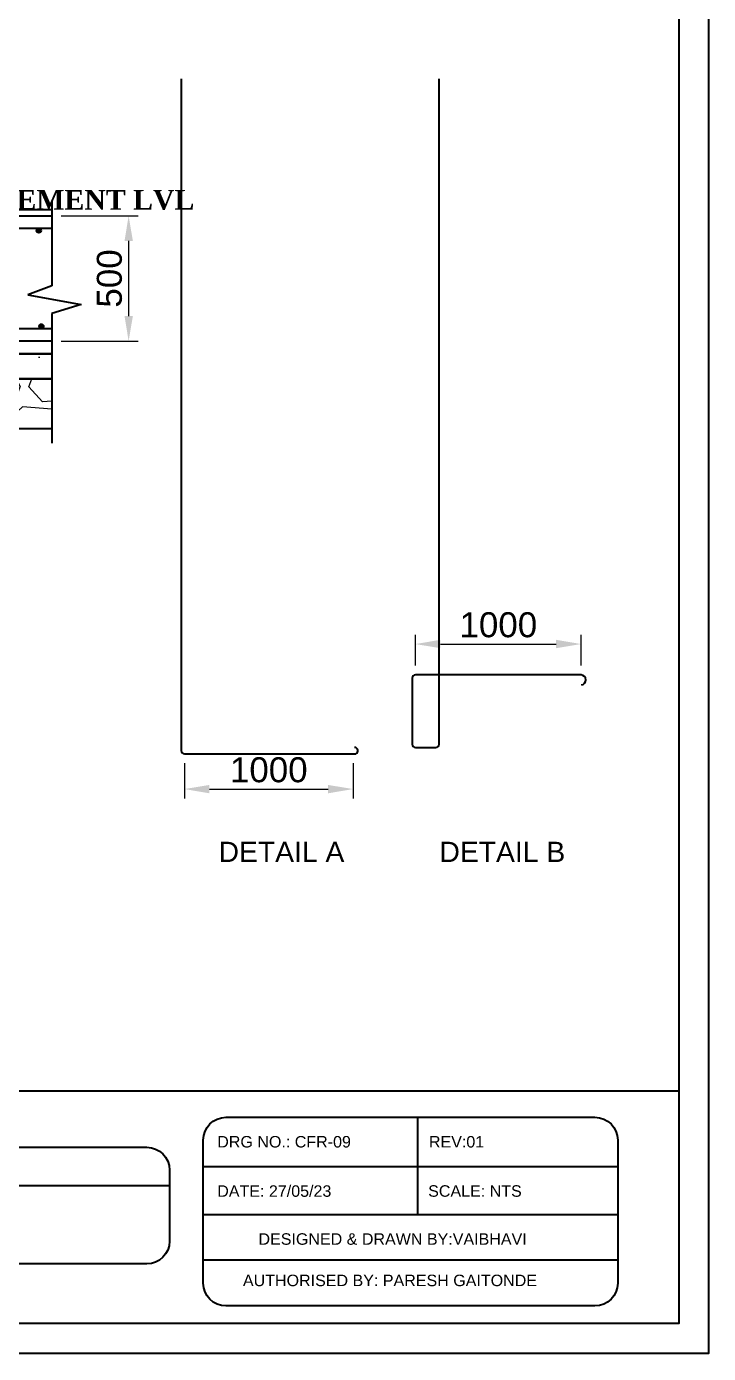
# Model space of a CAD drawing. Header units: millimetres. Extents: x 660818 to 959388, y -495289 to 50450.
# Drawn here: x 747838 to 753293, y -175263 to -164657 of the extents above; entities that cross this region are included whole.
import ezdxf

# ---------------------------------------------------------------- set-up
doc = ezdxf.new("R2010")
doc.units = ezdxf.units.MM
doc.header["$LTSCALE"] = 0.01
doc.header["$MEASUREMENT"] = 0
doc.header["$PDMODE"] = 35
for name, color, linetype in [('1', 7, 'Continuous'), ('Concrete Line', 2, 'Continuous'), ('Dimension', 31, 'Continuous'), ('Reinforcement', 130, 'Continuous'), ('Text', 7, 'Continuous')]:
    doc.layers.add(name, color=color, linetype=linetype)
doc.layers.add('dim', color=11, linetype='Continuous', lineweight=0)
doc.layers.add('elevation', color=123, linetype='Continuous', lineweight=15)
doc.styles.add('SC-BBS2', font='SansSerif')
doc.styles.add('SC-FTG2', font='SansSerif')
doc.styles.get("Standard").update_dxf_attribs({"font": 'arial.ttf'})
doc.styles.add('style1', font='timesbd.ttf', dxfattribs={"height": 200})
doc.dimstyles.new('SCDim', dxfattribs={"dimtxt": 200, "dimasz": 200, "dimexe": 75, "dimexo": 75, "dimgap": 50, "dimtad": 1, "dimtoh": 1, "dimdec": 0, "dimzin": 0, "dimdsep": 46, "dimtxsty": 'SC-BBS2', "dimcen": 0.09, "dimclrd": 5, "dimclre": 5, "dimclrt": 5, "dimadec": 0, "dimazin": 0, "dimtfac": 1, "dimtdec": 0, "dimtix": 1, "dimtofl": 0, "dimtmove": 0, "dimatfit": 3, "dimfxl": 1, "dimtolj": 1, "dimtzin": 0, "dimlwd": 0, "dimlwe": 0, "dimarcsym": 0})

# ---------------------------------------------------------------- blocks, each defined once
blk = doc.blocks.new('*D1015')
at = {"layer": '1', "color": 5, "lineweight": 0, "ltscale": 200, "transparency": 16777216}
for p, q in [((750949, -169765), (750949, -169518)), ((752274, -169765), (752274, -169518)), ((751149, -169593), (752074, -169593))]:
    blk.add_line(p, q, dxfattribs=at)
at = {"layer": '1', "color": 5, "ltscale": 200, "transparency": 16777216}
for points in [[(751149, -169559), (751149, -169626), (750949, -169593)], [(752074, -169559), (752074, -169626), (752274, -169593)]]:
    blk.add_solid(points, dxfattribs=at)
at = {"layer": 'Defpoints', "color": 0, "ltscale": 200, "transparency": 16777216}
for p in [(752274, -169593), (750949, -169840), (752274, -169840)]:
    blk.add_point(p, dxfattribs=at)
at = {"layer": '1', "color": 5, "ltscale": 200, "transparency": 16777216, "insert": (751612, -169440), "char_height": 200, "attachment_point": 5, "style": 'SC-BBS2'}
blk.add_mtext('\\A1;1000', dxfattribs=at)
blk = doc.blocks.new('*D1016')
at = {"layer": '1', "color": 5, "lineweight": 0, "ltscale": 200, "transparency": 16777216}
for p, q in [((749101, -170545), (749101, -170827)), ((750450, -170545), (750450, -170827)), ((749301, -170752), (750250, -170752))]:
    blk.add_line(p, q, dxfattribs=at)
at = {"layer": '1', "color": 5, "ltscale": 200, "transparency": 16777216}
for points in [[(749301, -170719), (749301, -170786), (749101, -170752)], [(750250, -170719), (750250, -170786), (750450, -170752)]]:
    blk.add_solid(points, dxfattribs=at)
at = {"layer": 'Defpoints', "color": 0, "ltscale": 200, "transparency": 16777216}
for p in [(749101, -170470), (750450, -170470), (750450, -170752)]:
    blk.add_point(p, dxfattribs=at)
at = {"layer": '1', "color": 5, "ltscale": 200, "transparency": 16777216, "insert": (749776, -170599), "char_height": 200, "attachment_point": 5, "style": 'SC-BBS2'}
blk.add_mtext('\\A1;1000', dxfattribs=at)
blk = doc.blocks.new('*D1012')
at = {"layer": '1', "color": 5, "lineweight": 0, "ltscale": 200, "transparency": 16777216}
for p, q in [((748115, -166171), (748730, -166171)), ((748655, -166371), (748655, -166971)), ((748115, -167171), (748730, -167171))]:
    blk.add_line(p, q, dxfattribs=at)
at = {"layer": '1', "color": 5, "ltscale": 200, "transparency": 16777216}
for points in [[(748622, -166371), (748689, -166371), (748655, -166171)], [(748622, -166971), (748689, -166971), (748655, -167171)]]:
    blk.add_solid(points, dxfattribs=at)
at = {"layer": 'Defpoints', "color": 0, "ltscale": 200, "transparency": 16777216}
for p in [(748040, -166171), (748040, -167171), (748655, -167171)]:
    blk.add_point(p, dxfattribs=at)
at = {"layer": '1', "color": 5, "ltscale": 200, "transparency": 16777216, "insert": (748502, -166671), "char_height": 200, "attachment_point": 5, "rotation": 90, "style": 'SC-BBS2'}
blk.add_mtext('\\A1;500', dxfattribs=at)

msp = doc.modelspace()

# ---------------------------------------------------------------- hatches: boundary and pattern name
at = {"layer": '1', "ltscale": 200}
h = msp.add_hatch(color=256, dxfattribs=at)
h.dxf.hatch_style = 1
edge = h.paths.add_edge_path()
edge.add_arc((747936.676, -166288.132), 17.69, 0, 360)
h = msp.add_hatch(color=256, dxfattribs=at)
h.dxf.hatch_style = 1
edge = h.paths.add_edge_path()
edge.add_arc((747957.527, -167052.903), 17.69, 0, 360)
at = {"layer": 'elevation', "ltscale": 200, "true_color": 0x9f9f9f}
h = msp.add_hatch(dxfattribs=at)
h.set_pattern_fill('AR-CONC', color=253, scale=100)
h.set_pattern_definition([(50, (-1520439.44, 192456.37), (717.26018, -62.75213), [75, -825]), (355, (-1520439.44, 192456.4), (-138.75133, 752.19213), [60, -660]), (100.451444, (-1520379.7, 192451.14), (578.50885, 689.44), [63.7402, -701.14211]), (46.1842, (-1520439.4, 192656.4), (1067.24133, -165.51928), [112.5, -1237.5]), (96.635635, (-1520350.5, 192642.6), (934.66195, 974.1186), [95.61034, -1051.71376]), (351.184164, (-1520439.4, 192656.4), (934.66195, 974.1186), [90, -990]), (21, (-1520339.44, 192606.37), (596.90705, -402.61889), [75, -825]), (326, (-1520339.44, 192606.4), (243.31533, 725.15005), [60, -660]), (71.451445, (-1520289.7, 192572.8), (840.22238, 322.53115), [63.7402, -701.14211]), (37.5, (-1520439.44, 192456.37), (12.159855, 332.893854), [0, -652, 0, -670, 0, -662.5]), (7.5, (-1520439.44, 192456.37), (263.06954, 394.41171), [0, -382, 0, -637, 0, -252.5]), (327.5, (-1520662.44, 192456.37), (533.822436, -22.554872), [0, -250, 0, -780, 0, -1035]), (317.5, (-1520762.44, 192456.37), (583.18617, 100.10498), [0, -325, 0, -518, 0, -735])])
h.paths.add_polyline_path([(744871.894, -167272.821), (744871.894, -167472.821), (748040.333, -167472.821), (748040.333, -167272.821)])
h = msp.add_hatch(dxfattribs=at)
h.set_pattern_fill('GRAVEL', color=253, scale=1000)
h.set_pattern_definition([(228.0127875, (-1519719.44, 193456.365), (-8000, -9000), [134.536, -13319.08805]), (184.9697407, (-1519809.442, 193356.365), (12000, 1000), [230.868, -22855.92476]), (132.510447, (-1520039.44, 193336.365), (10000, -11000), [162.788, -16116.0326]), (267.273689, (-1520429.442, 193086.365), (1000, 20000), [210.238, -20813.55804]), (292.8336542, (-1520439.442, 192876.365), (-5000, 12000), [206.155, -20409.37313]), (357.273689, (-1520359.442, 192686.365), (-20000, 1000), [210.238, -20813.55804]), (37.6942405, (-1520149.442, 192676.365), (-13000, -10000), [278.029, -27524.84855]), (72.2553284, (-1519929.442, 192846.365), (7000, 22000), [262.488, -25986.3215]), (121.4295656, (-1519849.442, 193096.365), (-8000, 13000), [210.95, -20884.0731]), (175.2363583, (-1519959.44, 193276.365), (11000, -1000), [240.832, -11800.7626]), (222.3974378, (-1520199.442, 193296.365), (-12000, -11000), [311.448, -30833.375]), (138.814075, (-1519439.44, 193076.365), (-7000, 6000), [106.301, -10523.8448]), (171.4692344, (-1519519.44, 193146.365), (13000, -2000), [202.237, -20021.5114]), (225, (-1519719.44, 193176.4), (-1e-13, -1000), [141.421, -1272.79256]), (203.1985905, (-1519789.44, 193296.37), (5000, 2000), [76.158, -7539.6151]), (291.8014095, (-1519859.44, 193266.37), (-1000, 3000), [107.703, -5277.4618]), (30.9637565, (-1519819.44, 193166.37), (3000, 2000), [174.929, -5656.0229]), (161.565051, (-1519669.44, 193256.37), (2000, -1000), [126.491, -3035.78666]), (16.3895403, (-1520439.44, 193266.365), (10000, 3000), [177.2, -17542.84515]), (70.346176, (-1520269.44, 193316.365), (-4000, -11000), [148.661, -14717.40775]), (293.1985905, (-1519669.44, 193456.37), (-2000, 5000), [152.315, -7463.4581]), (343.6104597, (-1519609.44, 193316.365), (-10000, 3000), [177.2, -17542.84515]), (339.443955, (-1520439.44, 192646.37), (-5000, 2000), [170.88, -8373.12375]), (294.7751406, (-1520279.44, 192586.365), (-5000, 11000), [143.178, -14174.64306]), (66.8014095, (-1519659.44, 192456.37), (2000, 5000), [152.315, -7463.4581]), (17.3540246, (-1519599.44, 192596.365), (-13000, -4000), [167.631, -16595.4236]), (69.443955, (-1520149.44, 192456.37), (-2000, -5000), [85.44, -8458.56375]), (101.309932, (-1519719.44, 192456.37), (-1000, 4000), [50.99, -5048.0295]), (165.963757, (-1519729.44, 192506.37), (3000, -1000), [206.155, -3916.95063]), (186.009006, (-1519929.44, 192556.365), (10000, 1000), [191.05, -18913.92317]), (303.690068, (-1519819.44, 193076.37), (-1000, 2000), [144.222, -3461.32928]), (353.1572266, (-1519739.442, 192956.365), (17000, -2000), [251.794, -24927.56262]), (60.945396, (-1519489.44, 192926.37), (-4000, -7000), [102.956, -10192.67414]), (90, (-1519439.4, 193016.4), (-1000, 1000), [60, -940]), (120.256437, (-1519949.44, 192586.365), (4000, -7000), [138.924, -13753.52]), (48.0127875, (-1520019.44, 192706.365), (8000, 9000), [269.072, -13184.55205]), (0, (-1519839.4, 192906.4), (1000, 1000), [260, -740]), (325.3048465, (-1519579.44, 192906.365), (10000, -7000), [158.114, -15653.2743]), (254.054604, (-1519449.44, 192816.37), (-1000, -4000), [145.602, -7134.5079]), (207.6459754, (-1519489.442, 192676.365), (-19000, -10000), [237.065, -23469.4742]), (175.4260787, (-1519699.442, 192566.365), (-13000, 1000), [250.799, -24829.0734])])
h.paths.add_polyline_path([(744871.894, -167472.821), (744871.894, -167872.821), (748040.333, -167872.821), (748040.333, -167472.821)])

# ---------------------------------------------------------------- linework, layer by layer
at = {"color": 40}
msp.add_line((737504.783, -173164.941), (753054.562, -173164.941), dxfattribs=at)
at = {"color": 151}
for p, q in [((750964.933, -173375.714), (750964.933, -174153.006)), ((749251.985, -173769.107), (752566.583, -173769.107)), ((746757.265, -173919.562), (748982.177, -173919.562)), ((749251.985, -174153.006), (752566.583, -174153.006)), ((749251.985, -174513.702), (752566.583, -174513.702))]:
    msp.add_line(p, q, dxfattribs=at)
for points in [[(737266.426, -155946.619), (753292.919, -155946.619), (753292.919, -175263.112), (737266.426, -175263.112)], [(737504.783, -156184.975), (753054.562, -156184.975), (753054.562, -175024.755), (737504.783, -175024.755)]]:
    msp.add_lwpolyline(points, close=True)
for points in [[(749433.802, -173375.714), (752384.766, -173375.714, -0.414213562), (752566.583, -173557.531), (752566.583, -174701.547, -0.414213562), (752384.766, -174883.365), (749433.802, -174883.365, -0.414213562), (749251.985, -174701.547), (749251.985, -173557.531, -0.414213562)], [(746939.082, -173615.092), (748800.359, -173615.092, -0.414213562), (748982.177, -173796.909), (748982.177, -174366.135, -0.414213562), (748800.359, -174547.953), (746939.082, -174547.953, -0.414213562), (746757.265, -174366.135), (746757.265, -173796.909, -0.414213562)]]:
    msp.add_lwpolyline(points, format="xyb", close=True, dxfattribs=at)
at = {"layer": '1', "ltscale": 200}
for centre in [(747936.676, -166288.132), (747957.527, -167052.903)]:
    msp.add_circle(centre, 17.69, dxfattribs=at)
at = {"layer": 'Concrete Line'}
for p, q in [((744331.894, -166170.763), (748040.333, -166170.763)), ((748040.333, -167170.763), (744871.894, -167173.076))]:
    msp.add_line(p, q, dxfattribs=at)
at = {"layer": 'Dimension', "color": 8, "lineweight": 25}
for p, q in [((748040.333, -166056.519), (748040.333, -166731.066)), ((744331.894, -166120.763), (748040.333, -166120.763)), ((748040.333, -166731.066), (747848.843, -166801.762)), ((747848.843, -166801.762), (748275.508, -166879.085)), ((748275.508, -166879.085), (748040.333, -166951.99)), ((748040.333, -166951.99), (748040.93, -167987.628)), ((748040.333, -167272.821), (744871.894, -167272.821))]:
    msp.add_line(p, q, dxfattribs=at)
for points in [[(744871.894, -167272.821), (748040.333, -167272.821)], [(748040.333, -167472.821), (744871.894, -167472.821)], [(744871.894, -167472.821), (748040.333, -167472.821)], [(748040.333, -167872.821), (744871.894, -167872.821)]]:
    msp.add_lwpolyline(points, dxfattribs=at)
at = {"layer": 'Reinforcement'}
msp.add_line((748040.333, -166270.526), (743951.57, -166270.526), dxfattribs=at)
for points in [[(749075.693, -165074.727), (749075.693, -170444.513, 0.414213562), (749101.318, -170470.138), (750471.466, -170470.138)], [(752274.143, -169839.786), (750949.077, -169839.786, 0.414213562), (750923.452, -169865.411), (750923.452, -170393.263, 0.414213562), (750949.077, -170418.888), (751112.745, -170418.888, 0.414213562), (751138.37, -170393.263), (751138.37, -165074.727)], [(744019.497, -166475.358), (744019.497, -167044.901, 0.414213562), (744045.122, -167070.526), (748040.333, -167070.526)]]:
    msp.add_lwpolyline(points, format="xyb", dxfattribs=at)
for centre, radius, start, end in [((752271.799, -169879.828), 40.11, 277.2853476, 86.6500582), ((750460.789, -170445.486), 26.865, 293.4164071, 85.5431733)]:
    msp.add_arc(centre, radius, start, end, dxfattribs=at)

# ---------------------------------------------------------------- texts
at = {"color": 151, "attachment_point": 1}
for s, insert, char_height, width in [('DRG NO.: CFR-09', (749363.773, -173525.017), 91.83359, 1151.53755), ('REV:01', (751056.919, -173525.017), 91.8336, 1151.53755), ('DATE: 27/05/23', (749363.773, -173919.177), 91.83359, 1151.53755), ('SCALE: NTS', (751050.855, -173918.652), 91.8336, 1151.53755), ('DESIGNED & DRAWN BY:VAIBHAVI', (749693.71, -174302.506), 91.83359, 2776.87472), ('AUTHORISED BY: PARESH GAITONDE', (749569.275, -174633.362), 91.83359, 2776.87472)]:
    msp.add_mtext(s, dxfattribs=dict(at, insert=insert, char_height=char_height, width=width))
at = {"layer": 'dim', "color": 0, "lineweight": 25, "style": 'SC-FTG2'}
for s, p in [('DETAIL A', (749374.348, -171335.002)), ('DETAIL B', (751141.09, -171335.002))]:
    msp.add_text(s, height=162, dxfattribs=at).set_placement(p)
at = {"layer": 'Text', "color": 7, "lineweight": 25, "style": 'style1'}
msp.add_text('BASEMENT LVL', height=157.65926, dxfattribs=at).set_placement((747295.05, -166120.763))

# ---------------------------------------------------------------- dimensions: what is measured, and where the dimension line sits
at = {"layer": '1', "ltscale": 200}
dim = msp.add_linear_dim(base=(748655.328, -167170.763), p1=(748040.333, -166170.763), p2=(748040.333, -167170.763), angle=90, text='500', dimstyle='SCDim', dxfattribs=at)
dim.commit()
dim.dimension.update_dxf_attribs({"geometry": '*D1012', "text_midpoint": (748502.31, -166670.763)})
for base, p1, p2, picture, middle in [((752274.143, -169592.543), (750949.077, -169839.786), (752274.143, -169839.786), '*D1015', (751611.61, -169439.525)), ((750450.113, -170752.206), (749101.318, -170470.138), (750450.113, -170470.138), '*D1016', (749775.715, -170599.188))]:
    dim = msp.add_linear_dim(base=base, p1=p1, p2=p2, text='1000', dimstyle='SCDim', dxfattribs=at)
    dim.commit()
    dim.dimension.update_dxf_attribs({"geometry": picture, "text_midpoint": middle})

doc.saveas('drawing.dxf')
